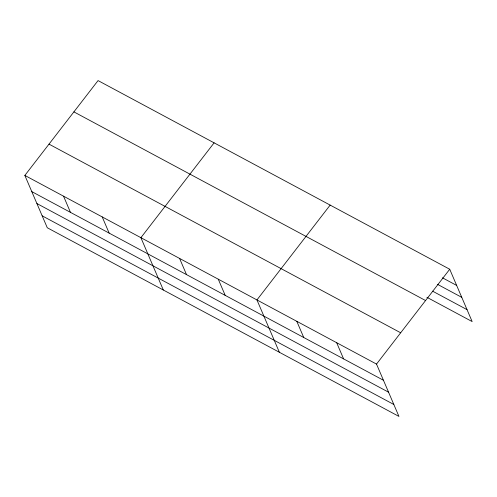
<?xml version="1.0" encoding="UTF-8"?>
<svg xmlns="http://www.w3.org/2000/svg" width="497" height="497" viewBox="0 0 497 497"><rect width="100%" height="100%" fill="white"/><g stroke="black" fill="none" stroke-linecap="round" stroke-linejoin="round"><path stroke-width="0.75" d="M24.85 175.422L376.515 364.084L398.942 416.418L47.277 227.756L24.85 175.422L98.058 80.582L449.723 269.244L472.15 321.578L426.892 297.293M214.108 142.844L140.899 237.684L163.327 290.012M330.157 205.099L256.949 299.94L279.376 352.274M376.515 364.084L449.723 269.244M442.473 277.817L456.656 285.427M437.453 284.309L461.769 297.355M432.589 291.161L467.037 309.643M73.898 111.881L425.562 300.542M49.01 144.13L400.675 332.785M31.783 191.606L383.448 380.267M36.896 203.534L388.561 392.195M42.164 215.828L393.829 404.483M336.662 342.706L343.595 358.884M296.802 321.323L303.742 337.5M218.264 279.19L225.203 295.367M179.585 258.434L186.518 274.617M102.214 216.928L109.154 233.112M63.535 196.178L70.468 212.356"/></g></svg>
